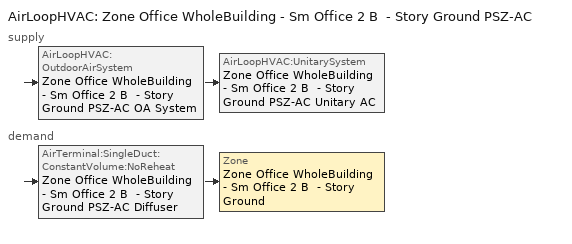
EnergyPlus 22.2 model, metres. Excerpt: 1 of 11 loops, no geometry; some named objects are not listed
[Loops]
AirLoopHVAC 'Zone Office WholeBuilding - Sm Office 2 B  - Story Ground PSZ-AC'
 supply: AirLoopHVAC:OutdoorAirSystem 'Zone Office WholeBuilding - Sm Office 2 B  - Story Ground PSZ-AC OA System' > AirLoopHVAC:UnitarySystem 'Zone Office WholeBuilding - Sm Office 2 B  - Story Ground PSZ-AC Unitary AC'
 demand: AirTerminal:SingleDuct:ConstantVolume:NoReheat 'Zone Office WholeBuilding - Sm Office 2 B  - Story Ground PSZ-AC Diffuser' > Zone 'Zone Office WholeBuilding - Sm Office 2 B  - Story Ground'
[ZoneControl:Thermostat]
Zone Office WholeBuilding - Sm Office 2 B  - Story Ground Thermostat: Zone or ZoneList=Zone Office WholeBuilding - Sm Office 2 B  - Story Ground; Control Type Schedule=Zone Office WholeBuilding - Sm Office 2 B  - Story Ground Thermostat Schedule; Control 1=Office WholeBuilding - Sm Office 2 - 90.1-2010 Thermostat 3; Temperature Difference Between Cutout And Setpoint {deltaC}=0
[ThermostatSetpoint:DualSetpoint]
Office WholeBuilding - Sm Office 2 - 90.1-2010 Thermostat 3: Heating Setpoint Temperature Schedule=OfficeSmall HTGSETP_SCH_NO_OPTIMUM; Cooling Setpoint Temperature Schedule=OfficeSmall CLGSETP_SCH_NO_OPTIMUM
[AirTerminal:SingleDuct:ConstantVolume:NoReheat]
Zone Office WholeBuilding - Sm Office 2 B  - Story Ground PSZ-AC Diffuser: Availability Schedule=Always On Discrete; Maximum Air Flow Rate {m3/s}=AutoSize
[Zone equipment]
Zone Office WholeBuilding - Sm Office 2 B  - Story Ground: Zone Office WholeBuilding - Sm Office 2 B  - Story Ground PSZ-AC Diffuser
[Sizing:Zone]
Zone Office WholeBuilding - Sm Office 2 B  - Story Ground: Zone Cooling Design Supply Air Temperature Input Method=SupplyAirTemperature; Zone Cooling Design Supply Air Temperature {C}=12.7778; Zone Cooling Design Supply Air Temperature Difference {deltaC}=11.11; Zone Heating Design Supply Air Temperature Input Method=SupplyAirTemperature; Zone Heating Design Supply Air Temperature {C}=50; Zone Heating Design Supply Air Temperature Difference {deltaC}=11.11; Zone Cooling Design Supply Air Humidity Ratio {kgWater/kgDryAir}=0.0085; Zone Heating Design Supply Air Humidity Ratio {kgWater/kgDryAir}=0.008; Design Specification Outdoor Air Object=Zone Office WholeBuilding - Sm Office 2 B  - Story Ground DSOA Space List; Cooling Design Air Flow Method=DesignDay; Cooling Design Air Flow Rate {m3/s}=0; Cooling Minimum Air Flow per Zone Floor Area {m3/s-m2}=0.000762; Cooling Minimum Air Flow {m3/s}=0; Cooling Minimum Air Flow Fraction=0; Heating Design Air Flow Method=DesignDay; Heating Design Air Flow Rate {m3/s}=0; Heating Maximum Air Flow per Zone Floor Area {m3/s-m2}=0.002032; Heating Maximum Air Flow {m3/s}=0.141576; Heating Maximum Air Flow Fraction=0.3; Account for Dedicated Outdoor Air System=No; Zone Load Sizing Method=Sensible Load Only No Latent Load; Zone Latent Cooling Design Supply Air Humidity Ratio Input Method=HumidityRatioDifference; Zone Cooling Design Supply Air Humidity Ratio Difference {kgWater/kgDryAir}=0.005; Zone Latent Heating Design Supply Air Humidity Ratio Input Method=HumidityRatioDifference; Zone Humidification Design Supply Air Humidity Ratio Difference {kgWater/kgDryAir}=0.005
[Controller:MechanicalVentilation]
Controller Mechanical Ventilation 4: Availability Schedule=Zone Office WholeBuilding - Sm Office 2 B  - Story Ground PSZ-AC Occ Sch; Demand Controlled Ventilation=No; System Outdoor Air Method=ZoneSum; Zone or ZoneList Name 1=Zone Office WholeBuilding - Sm Office 2 B  - Story Ground; Design Specification Outdoor Air Object Name 1=Office WholeBuilding - Sm Office 2 Ventilation
[DesignSpecification:OutdoorAir]
Office WholeBuilding - Sm Office 2 Ventilation: Outdoor Air Method=Sum; Outdoor Air Flow per Person {m3/s-person}=0; Outdoor Air Flow per Zone Floor Area {m3/s-m2}=0.0004318; Outdoor Air Flow per Zone {m3/s}=0; Outdoor Air Flow Air Changes per Hour {1/hr}=0
[DesignSpecification:OutdoorAir:SpaceList]
Zone Office WholeBuilding - Sm Office 2 B  - Story Ground DSOA Space List: Space Name 1=Office WholeBuilding - Sm Office 2 B  - Story Ground; Space Design Specification Outdoor Air Object Name 1=Office WholeBuilding - Sm Office 2 Ventilation
[AirLoopHVAC]
Zone Office WholeBuilding - Sm Office 2 B  - Story Ground PSZ-AC: Design Supply Air Flow Rate {m3/s}=AutoSize; Design Return Air Flow Fraction of Supply Air Flow=1
[Sizing:System]
Zone Office WholeBuilding - Sm Office 2 B  - Story Ground PSZ-AC: Type of Load to Size On=Sensible; Design Outdoor Air Flow Rate {m3/s}=Autosize; Central Heating Maximum System Air Flow Ratio=1; Preheat Design Temperature {C}=7.22222; Preheat Design Humidity Ratio {kgWater/kgDryAir}=0.008; Precool Design Temperature {C}=12.7778; Precool Design Humidity Ratio {kgWater/kgDryAir}=0.008; Central Cooling Design Supply Air Temperature {C}=12.7778; Central Heating Design Supply Air Temperature {C}=50; Type of Zone Sum to Use=Coincident; 100% Outdoor Air in Cooling=No; 100% Outdoor Air in Heating=No; Central Cooling Design Supply Air Humidity Ratio {kgWater/kgDryAir}=0.0085; Central Heating Design Supply Air Humidity Ratio {kgWater/kgDryAir}=0.008; Cooling Supply Air Flow Rate Method=DesignDay; Cooling Supply Air Flow Rate {m3/s}=0; Cooling Supply Air Flow Rate Per Floor Area {m3/s-m2}=0.00996765; Cooling Fraction of Autosized Cooling Supply Air Flow Rate=1; Cooling Supply Air Flow Rate Per Unit Cooling Capacity {m3/s-W}=3.94755e-05; Heating Supply Air Flow Rate Method=DesignDay; Heating Supply Air Flow Rate {m3/s}=0; Heating Supply Air Flow Rate Per Floor Area {m3/s-m2}=0.00996765; Heating Fraction of Autosized Heating Supply Air Flow Rate=1; Heating Fraction of Autosized Cooling Supply Air Flow Rate=1; Heating Supply Air Flow Rate Per Unit Heating Capacity {m3/s-W}=3.15882e-05; System Outdoor Air Method=ZoneSum; Zone Maximum Outdoor Air Fraction=1; Cooling Design Capacity Method=CoolingDesignCapacity; Cooling Design Capacity {W}=Autosize; Cooling Design Capacity Per Floor Area {W/m2}=234.7; Fraction of Autosized Cooling Design Capacity=1; Heating Design Capacity Method=HeatingDesignCapacity; Heating Design Capacity {W}=Autosize; Heating Design Capacity Per Floor Area {W/m2}=157; Fraction of Autosized Heating Design Capacity=1; Central Cooling Capacity Control Method=OnOff; Occupant Diversity=Autosize
[Controller:OutdoorAir]
Zone Office WholeBuilding - Sm Office 2 B  - Story Ground PSZ-AC OA System Controller: Minimum Outdoor Air Flow Rate {m3/s}=Autosize; Maximum Outdoor Air Flow Rate {m3/s}=Autosize; Economizer Control Type=NoEconomizer; Economizer Control Action Type=ModulateFlow; Economizer Maximum Limit Dry-Bulb Temperature {C}=28; Economizer Maximum Limit Enthalpy {J/kg}=64000; Lockout Type=LockoutWithHeating; Minimum Limit Type=FixedMinimum; Minimum Outdoor Air Schedule=Zone Office WholeBuilding - Sm Office 2 B  - Story Ground PSZ-AC Occ Sch; Maximum Fraction of Outdoor Air Schedule=ZoneOfficeWholeBuildingSmOffice2BStoryGroundPSZACmaxOASch; Mechanical Ventilation Controller=Controller Mechanical Ventilation 4; High Humidity Control=No; Control High Indoor Humidity Based on Outdoor Humidity Ratio=Yes; Heat Recovery Bypass Control Type=BypassWhenWithinEconomizerLimits
[SetpointManager:MixedAir]
Zone Office WholeBuilding - Sm Office 2 B  - Story Ground PSZ-AC Mixed Air Node OS Default SPM: Control Variable=Temperature; Setpoint Node or NodeList=Zone Office WholeBuilding - Sm Office 2 B  - Story Ground PSZ-AC Mixed Air Node
[AirLoopHVAC:UnitarySystem]
Zone Office WholeBuilding - Sm Office 2 B  - Story Ground PSZ-AC Unitary AC: Control Type=Load; Controlling Zone or Thermostat Location=Zone Office WholeBuilding - Sm Office 2 B  - Story Ground; Dehumidification Control Type=None; Availability Schedule=Outage Availability Schedule; Supply Fan=Zone Office WholeBuilding - Sm Office 2 B  - Story Ground PSZ-AC Fan; Fan Placement=DrawThrough; Supply Air Fan Operating Mode Schedule=Zone Office WholeBuilding - Sm Office 2 B  - Story Ground PSZ-AC Occ Sch; Heating Coil=Zone Office WholeBuilding - Sm Office 2 B  - Story Ground PSZ-AC Gas Htg Coil 137kBtu/hr 0.8 Thermal Eff; DX Heating Coil Sizing Ratio=1; Cooling Coil=Zone Office WholeBuilding - Sm Office 2 B  - Story Ground PSZ-AC 1spd DX AC Clg Coil 52kBtu/hr 13.0SEER; Use DOAS DX Cooling Coil=No; Minimum Supply Air Temperature {C}=2; Latent Load Control=SensibleOnlyLoadControl; Supplemental Heating Coil=Zone Office WholeBuilding - Sm Office 2 B  - Story Ground PSZ-AC No Heat; Cooling Supply Air Flow Rate {m3/s}=Autosize; Heating Supply Air Flow Rate {m3/s}=Autosize; No Load Supply Air Flow Rate {m3/s}=Autosize; Maximum Supply Air Temperature {C}=80; Maximum Outdoor Dry-Bulb Temperature for Supplemental Heater Operation {C}=21; Maximum Cycling Rate {cycles/hr}=2.5; Heat Pump Time Constant {s}=60; Fraction of On-Cycle Power Use=0.01; Heat Pump Fan Delay Time {s}=60; Ancillary On-Cycle Electric Power {W}=0; Ancillary Off-Cycle Electric Power {W}=0
[Fan:OnOff]
Zone Office WholeBuilding - Sm Office 2 B  - Story Ground PSZ-AC Fan: Availability Schedule=Always On Discrete; Fan Total Efficiency=0.56225; Pressure Rise {Pa}=622.722; Maximum Flow Rate {m3/s}=Autosize; Motor Efficiency=0.865; Motor In Airstream Fraction=1; Fan Power Ratio Function of Speed Ratio Curve=Fan On Off Power Curve 3; Fan Efficiency Ratio Function of Speed Ratio Curve=Fan On Off Efficiency Curve 3
[Coil:Heating:Fuel]
Zone Office WholeBuilding - Sm Office 2 B  - Story Ground PSZ-AC Gas Htg Coil 137kBtu/hr 0.8 Thermal Eff: Availability Schedule=Always On Discrete; Fuel Type=NaturalGas; Burner Efficiency=0.8; Nominal Capacity {W}=AutoSize; Parasitic Electric Load {W}=0; Parasitic Fuel Load {W}=0
[Coil:Cooling:DX:SingleSpeed]
Zone Office WholeBuilding - Sm Office 2 B  - Story Ground PSZ-AC 1spd DX AC Clg Coil 52kBtu/hr 13.0SEER: Availability Schedule=Always On Discrete; Gross Rated Total Cooling Capacity {W}=Autosize; Gross Rated Sensible Heat Ratio=Autosize; Gross Rated Cooling COP {W/W}=3.91157; Rated Air Flow Rate {m3/s}=Autosize; Rated Evaporator Fan Power Per Volume Flow Rate 2017 {W/(m3/s)}=773.3; Rated Evaporator Fan Power Per Volume Flow Rate 2023 {W/(m3/s)}=934.4; Total Cooling Capacity Function of Temperature Curve=PSZ-Fine Storage DX Coil Cap-FT; Total Cooling Capacity Function of Flow Fraction Curve=DX Coil Cap-FF; Energy Input Ratio Function of Temperature Curve=PSZ-AC DX Coil EIR-FT; Energy Input Ratio Function of Flow Fraction Curve=Split DX Coil EIR-FF; Part Load Fraction Correlation Curve=HPACCOOLPLFFPLR; Minimum Outdoor Dry-Bulb Temperature for Compressor Operation {C}=-25; Nominal Time for Condensate Removal to Begin {s}=0; Ratio of Initial Moisture Evaporation Rate and Steady State Latent Capacity=0; Maximum Cycling Rate {cycles/hr}=0; Latent Capacity Time Constant {s}=0; Condenser Type=AirCooled; Evaporative Condenser Effectiveness=0.9; Evaporative Condenser Air Flow Rate {m3/s}=Autosize; Evaporative Condenser Pump Rated Power Consumption {W}=Autosize; Crankcase Heater Capacity {W}=0; Maximum Outdoor Dry-Bulb Temperature for Crankcase Heater Operation {C}=10; Basin Heater Capacity {W/K}=0; Basin Heater Setpoint Temperature {C}=2
[Coil:Heating:Electric]
Zone Office WholeBuilding - Sm Office 2 B  - Story Ground PSZ-AC No Heat: Availability Schedule=Always Off Discrete; Efficiency=1; Nominal Capacity {W}=0
[SetpointManager:SingleZone:Reheat]
Zone Office WholeBuilding - Sm Office 2 B  - Story Ground Setpoint Manager SZ Reheat: Control Variable=Temperature; Minimum Supply Air Temperature {C}=12.7778; Maximum Supply Air Temperature {C}=50; Control Zone=Zone Office WholeBuilding - Sm Office 2 B  - Story Ground; Setpoint Node or NodeList=Zone Office WholeBuilding - Sm Office 2 B  - Story Ground PSZ-AC Supply Outlet Node
[Schedule:Day:Interval]
OfficeSmall HTGSETP_SCH_NO_OPTIMUM Default; autogen OfficeSmall HTGSETP_SCH_NO_OPTIMUM 0_day_sch: Average, 06:00, 18.3368, 19:00, 18.3368, 24:00, 18.3368
Schedule Day 241: No, 01:00, 3.0562, 02:00, 6.11233, 03:00, 9.16845, 04:00, 12.2246, 05:00, 15.2807, 06:00, 18.3368, 07:00, 18.3368, 08:00, 18.3368, 09:00, 18.3368, 10:00, 18.3368, 11:00, 18.3368, 12:00, 18.3368, 13:00, 18.3368, 14:00, 18.3368, 15:00, 18.3368, 16:00, 18.3368, 17:00, 0, 18:00, 0, 19:00, 0, 20:00, 0, 21:00, 0, 22:00, 0, 23:00, 0, 24:00, 0
Schedule Day 242; Schedule Day 243; Schedule Day 244; Schedule Day 245; Schedule Day 246; Schedule Day 247; Schedule Day 210; Schedule Day 211; Schedule Day 212; Schedule Day 213; Schedule Day 214; Schedule Day 215; Schedule Day 42; Schedule Day 43; Schedule Day 44; Schedule Day 45; Schedule Day 46; Schedule Day 47; Schedule Day 26; Schedule Day 27; Schedule Day 28; Schedule Day 29; Schedule Day 30; Schedule Day 31: No, 01:00, 0, 02:00, 0, 03:00, 0, 04:00, 0, 05:00, 0, 06:00, 0, 07:00, 0, 08:00, 0, 09:00, 0, 10:00, 0, 11:00, 0, 12:00, 0, 13:00, 0, 14:00, 0, 15:00, 0, 16:00, 0, 17:00, 0, 18:00, 0, 19:00, 0, 20:00, 0, 21:00, 0, 22:00, 0, 23:00, 0, 24:00, 0
Schedule Day 248: No, 01:00, 0, 02:00, 0, 03:00, 0, 04:00, 0, 05:00, 0, 06:00, 0, 07:00, 0, 08:00, 0, 09:00, 0, 10:00, 0, 11:00, 0, 12:00, 0, 13:00, 0, 14:00, 0, 15:00, 0, 16:00, 0, 17:00, 18.3368, 18:00, 18.3368, 19:00, 18.3368, 20:00, 18.3368, 21:00, 18.3368, 22:00, 18.3368, 23:00, 18.3368, 24:00, 18.3368
OfficeSmall HTGSETP_SCH_NO_OPTIMUM Summer Design Day: No, 24:00, 15.56
OfficeSmall HTGSETP_SCH_NO_OPTIMUM Winter Design Day: No, 24:00, 21.11
OfficeSmall CLGSETP_SCH_NO_OPTIMUM Default: Average, 04:30, 69.3215, 24:00, 70.498
Schedule Day 209: No, 01:00, 15.4051, 02:00, 30.8098, 03:00, 46.2145, 04:00, 61.6192, 05:00, 69.3517, 06:00, 69.412, 07:00, 69.4723, 08:00, 69.5327, 09:00, 69.593, 10:00, 69.6533, 11:00, 69.7137, 12:00, 69.774, 13:00, 69.8343, 14:00, 69.8947, 15:00, 69.955, 16:00, 70.0153, 17:00, 0, 18:00, 0, 19:00, 0, 20:00, 0, 21:00, 0, 22:00, 0, 23:00, 0, 24:00, 0
Schedule Day 216: No, 01:00, 0, 02:00, 0, 03:00, 0, 04:00, 0, 05:00, 0, 06:00, 0, 07:00, 0, 08:00, 0, 09:00, 0, 10:00, 0, 11:00, 0, 12:00, 0, 13:00, 0, 14:00, 0, 15:00, 0, 16:00, 0, 17:00, 70.0756, 18:00, 70.136, 19:00, 70.1963, 20:00, 70.2566, 21:00, 70.317, 22:00, 70.3773, 23:00, 70.4376, 24:00, 70.498
OfficeSmall CLGSETP_SCH_NO_OPTIMUM Summer Design Day: No, 24:00, 23.89
OfficeSmall CLGSETP_SCH_NO_OPTIMUM Winter Design Day: No, 24:00, 29.44
Zone Office WholeBuilding - Sm Office 2 B  - Story Ground PSZ-AC Occ Sch Sunday; Zone Office WholeBuilding - Sm Office 2 B  - Story Ground PSZ-AC Occ Sch Default; Zone Office WholeBuilding - Sm Office 2 B  - Story Ground PSZ-AC Occ Sch Summer Design Day; Zone Office WholeBuilding - Sm Office 2 B  - Story Ground PSZ-AC Occ Sch Winter Design Day: No, 24:00, 1
Schedule Day 41: No, 01:00, 1, 02:00, 1, 03:00, 1, 04:00, 1, 05:00, 1, 06:00, 1, 07:00, 1, 08:00, 1, 09:00, 1, 10:00, 1, 11:00, 1, 12:00, 1, 13:00, 1, 14:00, 1, 15:00, 1, 16:00, 1, 17:00, 0, 18:00, 0, 19:00, 0, 20:00, 0, 21:00, 0, 22:00, 0, 23:00, 0, 24:00, 0
Schedule Day 48: No, 01:00, 0, 02:00, 0, 03:00, 0, 04:00, 0, 05:00, 0, 06:00, 0, 07:00, 0, 08:00, 0, 09:00, 0, 10:00, 0, 11:00, 0, 12:00, 0, 13:00, 0, 14:00, 0, 15:00, 0, 16:00, 0, 17:00, 1, 18:00, 1, 19:00, 1, 20:00, 1, 21:00, 1, 22:00, 1, 23:00, 1, 24:00, 1
Schedule Day 25: No, 01:00, 0.7, 02:00, 0.7, 03:00, 0.7, 04:00, 0.7, 05:00, 0.7, 06:00, 0.7, 07:00, 0.7, 08:00, 0.7, 09:00, 0.7, 10:00, 0.7, 11:00, 0.7, 12:00, 0.7, 13:00, 0.7, 14:00, 0.7, 15:00, 0.7, 16:00, 0.7, 17:00, 0, 18:00, 0, 19:00, 0, 20:00, 0, 21:00, 0, 22:00, 0, 23:00, 0, 24:00, 0
Schedule Day 32: No, 01:00, 0, 02:00, 0, 03:00, 0, 04:00, 0, 05:00, 0, 06:00, 0, 07:00, 0, 08:00, 0, 09:00, 0, 10:00, 0, 11:00, 0, 12:00, 0, 13:00, 0, 14:00, 0, 15:00, 0, 16:00, 0, 17:00, 0.7, 18:00, 0.7, 19:00, 0.7, 20:00, 0.7, 21:00, 0.7, 22:00, 0.7, 23:00, 0.7, 24:00, 0.7
ZoneOfficeWholeBuildingSmOffice2BStoryGroundPSZACmaxOASchDefault: No, 24:00, 0.7
[Schedule:Week:Daily]
OfficeSmall HTGSETP_SCH_NO_OPTIMUM Week Rule - Jan1-Mar4: OfficeSmall HTGSETP_SCH_NO_OPTIMUM Default, autogen OfficeSmall HTGSETP_SCH_NO_OPTIMUM 0_day_sch, OfficeSmall HTGSETP_SCH_NO_OPTIMUM Default, OfficeSmall HTGSETP_SCH_NO_OPTIMUM Default, OfficeSmall HTGSETP_SCH_NO_OPTIMUM Default, OfficeSmall HTGSETP_SCH_NO_OPTIMUM Default, OfficeSmall HTGSETP_SCH_NO_OPTIMUM Default, OfficeSmall HTGSETP_SCH_NO_OPTIMUM Default, OfficeSmall HTGSETP_SCH_NO_OPTIMUM Summer Design Day, OfficeSmall HTGSETP_SCH_NO_OPTIMUM Winter Design Day, OfficeSmall HTGSETP_SCH_NO_OPTIMUM Default, OfficeSmall HTGSETP_SCH_NO_OPTIMUM Default
OfficeSmall HTGSETP_SCH_NO_OPTIMUM Week Rule - Mar5-Oct28; OfficeSmall HTGSETP_SCH_NO_OPTIMUM Week Rule - Nov12-Dec31: autogen OfficeSmall HTGSETP_SCH_NO_OPTIMUM 0_day_sch, OfficeSmall HTGSETP_SCH_NO_OPTIMUM Default, OfficeSmall HTGSETP_SCH_NO_OPTIMUM Default, OfficeSmall HTGSETP_SCH_NO_OPTIMUM Default, OfficeSmall HTGSETP_SCH_NO_OPTIMUM Default, OfficeSmall HTGSETP_SCH_NO_OPTIMUM Default, OfficeSmall HTGSETP_SCH_NO_OPTIMUM Default, OfficeSmall HTGSETP_SCH_NO_OPTIMUM Default, OfficeSmall HTGSETP_SCH_NO_OPTIMUM Summer Design Day, OfficeSmall HTGSETP_SCH_NO_OPTIMUM Winter Design Day, OfficeSmall HTGSETP_SCH_NO_OPTIMUM Default, OfficeSmall HTGSETP_SCH_NO_OPTIMUM Default
OfficeSmall HTGSETP_SCH_NO_OPTIMUM Week Rule - Oct29-Nov4: autogen OfficeSmall HTGSETP_SCH_NO_OPTIMUM 0_day_sch, OfficeSmall HTGSETP_SCH_NO_OPTIMUM Default, Schedule Day 241, Schedule Day 242, Schedule Day 243, Schedule Day 244, Schedule Day 245, OfficeSmall HTGSETP_SCH_NO_OPTIMUM Default, OfficeSmall HTGSETP_SCH_NO_OPTIMUM Summer Design Day, OfficeSmall HTGSETP_SCH_NO_OPTIMUM Winter Design Day, OfficeSmall HTGSETP_SCH_NO_OPTIMUM Default, OfficeSmall HTGSETP_SCH_NO_OPTIMUM Default
OfficeSmall HTGSETP_SCH_NO_OPTIMUM Week Rule - Nov5-Nov11: Schedule Day 246, Schedule Day 247, Schedule Day 248, OfficeSmall HTGSETP_SCH_NO_OPTIMUM Default, OfficeSmall HTGSETP_SCH_NO_OPTIMUM Default, OfficeSmall HTGSETP_SCH_NO_OPTIMUM Default, OfficeSmall HTGSETP_SCH_NO_OPTIMUM Default, OfficeSmall HTGSETP_SCH_NO_OPTIMUM Default, OfficeSmall HTGSETP_SCH_NO_OPTIMUM Summer Design Day, OfficeSmall HTGSETP_SCH_NO_OPTIMUM Winter Design Day, OfficeSmall HTGSETP_SCH_NO_OPTIMUM Default, OfficeSmall HTGSETP_SCH_NO_OPTIMUM Default
OfficeSmall CLGSETP_SCH_NO_OPTIMUM Week Rule - Jan1-Oct28; OfficeSmall CLGSETP_SCH_NO_OPTIMUM Week Rule - Nov12-Dec31: OfficeSmall CLGSETP_SCH_NO_OPTIMUM Default, OfficeSmall CLGSETP_SCH_NO_OPTIMUM Default, OfficeSmall CLGSETP_SCH_NO_OPTIMUM Default, OfficeSmall CLGSETP_SCH_NO_OPTIMUM Default, OfficeSmall CLGSETP_SCH_NO_OPTIMUM Default, OfficeSmall CLGSETP_SCH_NO_OPTIMUM Default, OfficeSmall CLGSETP_SCH_NO_OPTIMUM Default, OfficeSmall CLGSETP_SCH_NO_OPTIMUM Default, OfficeSmall CLGSETP_SCH_NO_OPTIMUM Summer Design Day, OfficeSmall CLGSETP_SCH_NO_OPTIMUM Winter Design Day, OfficeSmall CLGSETP_SCH_NO_OPTIMUM Default, OfficeSmall CLGSETP_SCH_NO_OPTIMUM Default
OfficeSmall CLGSETP_SCH_NO_OPTIMUM Week Rule - Oct29-Nov4: OfficeSmall CLGSETP_SCH_NO_OPTIMUM Default, OfficeSmall CLGSETP_SCH_NO_OPTIMUM Default, Schedule Day 209, Schedule Day 210, Schedule Day 211, Schedule Day 212, Schedule Day 213, OfficeSmall CLGSETP_SCH_NO_OPTIMUM Default, OfficeSmall CLGSETP_SCH_NO_OPTIMUM Summer Design Day, OfficeSmall CLGSETP_SCH_NO_OPTIMUM Winter Design Day, OfficeSmall CLGSETP_SCH_NO_OPTIMUM Default, OfficeSmall CLGSETP_SCH_NO_OPTIMUM Default
OfficeSmall CLGSETP_SCH_NO_OPTIMUM Week Rule - Nov5-Nov11: Schedule Day 214, Schedule Day 215, Schedule Day 216, OfficeSmall CLGSETP_SCH_NO_OPTIMUM Default, OfficeSmall CLGSETP_SCH_NO_OPTIMUM Default, OfficeSmall CLGSETP_SCH_NO_OPTIMUM Default, OfficeSmall CLGSETP_SCH_NO_OPTIMUM Default, OfficeSmall CLGSETP_SCH_NO_OPTIMUM Default, OfficeSmall CLGSETP_SCH_NO_OPTIMUM Summer Design Day, OfficeSmall CLGSETP_SCH_NO_OPTIMUM Winter Design Day, OfficeSmall CLGSETP_SCH_NO_OPTIMUM Default, OfficeSmall CLGSETP_SCH_NO_OPTIMUM Default
Zone Office WholeBuilding - Sm Office 2 B  - Story Ground PSZ-AC Occ Sch Week Rule - Jan1-Oct28; Zone Office WholeBuilding - Sm Office 2 B  - Story Ground PSZ-AC Occ Sch Week Rule - Nov12-Dec31: Zone Office WholeBuilding - Sm Office 2 B  - Story Ground PSZ-AC Occ Sch Sunday, Zone Office WholeBuilding - Sm Office 2 B  - Story Ground PSZ-AC Occ Sch Sunday, Zone Office WholeBuilding - Sm Office 2 B  - Story Ground PSZ-AC Occ Sch Sunday, Zone Office WholeBuilding - Sm Office 2 B  - Story Ground PSZ-AC Occ Sch Sunday, Zone Office WholeBuilding - Sm Office 2 B  - Story Ground PSZ-AC Occ Sch Default, Zone Office WholeBuilding - Sm Office 2 B  - Story Ground PSZ-AC Occ Sch Sunday, Zone Office WholeBuilding - Sm Office 2 B  - Story Ground PSZ-AC Occ Sch Sunday, Zone Office WholeBuilding - Sm Office 2 B  - Story Ground PSZ-AC Occ Sch Default, Zone Office WholeBuilding - Sm Office 2 B  - Story Ground PSZ-AC Occ Sch Summer Design Day, Zone Office WholeBuilding - Sm Office 2 B  - Story Ground PSZ-AC Occ Sch Winter Design Day, Zone Office WholeBuilding - Sm Office 2 B  - Story Ground PSZ-AC Occ Sch Default, Zone Office WholeBuilding - Sm Office 2 B  - Story Ground PSZ-AC Occ Sch Default
Zone Office WholeBuilding - Sm Office 2 B  - Story Ground PSZ-AC Occ Sch Week Rule - Oct29-Nov4: Zone Office WholeBuilding - Sm Office 2 B  - Story Ground PSZ-AC Occ Sch Sunday, Zone Office WholeBuilding - Sm Office 2 B  - Story Ground PSZ-AC Occ Sch Sunday, Schedule Day 41, Schedule Day 42, Schedule Day 43, Schedule Day 44, Schedule Day 45, Zone Office WholeBuilding - Sm Office 2 B  - Story Ground PSZ-AC Occ Sch Default, Zone Office WholeBuilding - Sm Office 2 B  - Story Ground PSZ-AC Occ Sch Summer Design Day, Zone Office WholeBuilding - Sm Office 2 B  - Story Ground PSZ-AC Occ Sch Winter Design Day, Zone Office WholeBuilding - Sm Office 2 B  - Story Ground PSZ-AC Occ Sch Default, Zone Office WholeBuilding - Sm Office 2 B  - Story Ground PSZ-AC Occ Sch Default
Zone Office WholeBuilding - Sm Office 2 B  - Story Ground PSZ-AC Occ Sch Week Rule - Nov5-Nov11: Schedule Day 46, Schedule Day 47, Schedule Day 48, Zone Office WholeBuilding - Sm Office 2 B  - Story Ground PSZ-AC Occ Sch Sunday, Zone Office WholeBuilding - Sm Office 2 B  - Story Ground PSZ-AC Occ Sch Default, Zone Office WholeBuilding - Sm Office 2 B  - Story Ground PSZ-AC Occ Sch Sunday, Zone Office WholeBuilding - Sm Office 2 B  - Story Ground PSZ-AC Occ Sch Sunday, Zone Office WholeBuilding - Sm Office 2 B  - Story Ground PSZ-AC Occ Sch Default, Zone Office WholeBuilding - Sm Office 2 B  - Story Ground PSZ-AC Occ Sch Summer Design Day, Zone Office WholeBuilding - Sm Office 2 B  - Story Ground PSZ-AC Occ Sch Winter Design Day, Zone Office WholeBuilding - Sm Office 2 B  - Story Ground PSZ-AC Occ Sch Default, Zone Office WholeBuilding - Sm Office 2 B  - Story Ground PSZ-AC Occ Sch Default
ZoneOfficeWholeBuildingSmOffice2BStoryGroundPSZACmaxOASch Week Rule - Jan1-Oct28; ZoneOfficeWholeBuildingSmOffice2BStoryGroundPSZACmaxOASch Week Rule - Nov12-Dec31: ZoneOfficeWholeBuildingSmOffice2BStoryGroundPSZACmaxOASchDefault, ZoneOfficeWholeBuildingSmOffice2BStoryGroundPSZACmaxOASchDefault, ZoneOfficeWholeBuildingSmOffice2BStoryGroundPSZACmaxOASchDefault, ZoneOfficeWholeBuildingSmOffice2BStoryGroundPSZACmaxOASchDefault, ZoneOfficeWholeBuildingSmOffice2BStoryGroundPSZACmaxOASchDefault, ZoneOfficeWholeBuildingSmOffice2BStoryGroundPSZACmaxOASchDefault, ZoneOfficeWholeBuildingSmOffice2BStoryGroundPSZACmaxOASchDefault, ZoneOfficeWholeBuildingSmOffice2BStoryGroundPSZACmaxOASchDefault, ZoneOfficeWholeBuildingSmOffice2BStoryGroundPSZACmaxOASchDefault, ZoneOfficeWholeBuildingSmOffice2BStoryGroundPSZACmaxOASchDefault, ZoneOfficeWholeBuildingSmOffice2BStoryGroundPSZACmaxOASchDefault, ZoneOfficeWholeBuildingSmOffice2BStoryGroundPSZACmaxOASchDefault
ZoneOfficeWholeBuildingSmOffice2BStoryGroundPSZACmaxOASch Week Rule - Oct29-Nov4: ZoneOfficeWholeBuildingSmOffice2BStoryGroundPSZACmaxOASchDefault, ZoneOfficeWholeBuildingSmOffice2BStoryGroundPSZACmaxOASchDefault, Schedule Day 25, Schedule Day 26, Schedule Day 27, Schedule Day 28, Schedule Day 29, ZoneOfficeWholeBuildingSmOffice2BStoryGroundPSZACmaxOASchDefault, ZoneOfficeWholeBuildingSmOffice2BStoryGroundPSZACmaxOASchDefault, ZoneOfficeWholeBuildingSmOffice2BStoryGroundPSZACmaxOASchDefault, ZoneOfficeWholeBuildingSmOffice2BStoryGroundPSZACmaxOASchDefault, ZoneOfficeWholeBuildingSmOffice2BStoryGroundPSZACmaxOASchDefault
ZoneOfficeWholeBuildingSmOffice2BStoryGroundPSZACmaxOASch Week Rule - Nov5-Nov11: Schedule Day 30, Schedule Day 31, Schedule Day 32, ZoneOfficeWholeBuildingSmOffice2BStoryGroundPSZACmaxOASchDefault, ZoneOfficeWholeBuildingSmOffice2BStoryGroundPSZACmaxOASchDefault, ZoneOfficeWholeBuildingSmOffice2BStoryGroundPSZACmaxOASchDefault, ZoneOfficeWholeBuildingSmOffice2BStoryGroundPSZACmaxOASchDefault, ZoneOfficeWholeBuildingSmOffice2BStoryGroundPSZACmaxOASchDefault, ZoneOfficeWholeBuildingSmOffice2BStoryGroundPSZACmaxOASchDefault, ZoneOfficeWholeBuildingSmOffice2BStoryGroundPSZACmaxOASchDefault, ZoneOfficeWholeBuildingSmOffice2BStoryGroundPSZACmaxOASchDefault, ZoneOfficeWholeBuildingSmOffice2BStoryGroundPSZACmaxOASchDefault
[Schedule:Year]
OfficeSmall HTGSETP_SCH_NO_OPTIMUM: OfficeSmall HTGSETP_SCH_NO_OPTIMUM Week Rule - Jan1-Mar4, 1, 1, 3, 4, OfficeSmall HTGSETP_SCH_NO_OPTIMUM Week Rule - Mar5-Oct28, 3, 5, 10, 28, OfficeSmall HTGSETP_SCH_NO_OPTIMUM Week Rule - Oct29-Nov4, 10, 29, 11, 4, OfficeSmall HTGSETP_SCH_NO_OPTIMUM Week Rule - Nov5-Nov11, 11, 5, 11, 11, OfficeSmall HTGSETP_SCH_NO_OPTIMUM Week Rule - Nov12-Dec31, 11, 12, 12, 31
OfficeSmall CLGSETP_SCH_NO_OPTIMUM: OfficeSmall CLGSETP_SCH_NO_OPTIMUM Week Rule - Jan1-Oct28, 1, 1, 10, 28, OfficeSmall CLGSETP_SCH_NO_OPTIMUM Week Rule - Oct29-Nov4, 10, 29, 11, 4, OfficeSmall CLGSETP_SCH_NO_OPTIMUM Week Rule - Nov5-Nov11, 11, 5, 11, 11, OfficeSmall CLGSETP_SCH_NO_OPTIMUM Week Rule - Nov12-Dec31, 11, 12, 12, 31
Zone Office WholeBuilding - Sm Office 2 B  - Story Ground PSZ-AC Occ Sch: Zone Office WholeBuilding - Sm Office 2 B  - Story Ground PSZ-AC Occ Sch Week Rule - Jan1-Oct28, 1, 1, 10, 28, Zone Office WholeBuilding - Sm Office 2 B  - Story Ground PSZ-AC Occ Sch Week Rule - Oct29-Nov4, 10, 29, 11, 4, Zone Office WholeBuilding - Sm Office 2 B  - Story Ground PSZ-AC Occ Sch Week Rule - Nov5-Nov11, 11, 5, 11, 11, Zone Office WholeBuilding - Sm Office 2 B  - Story Ground PSZ-AC Occ Sch Week Rule - Nov12-Dec31, 11, 12, 12, 31
ZoneOfficeWholeBuildingSmOffice2BStoryGroundPSZACmaxOASch: ZoneOfficeWholeBuildingSmOffice2BStoryGroundPSZACmaxOASch Week Rule - Jan1-Oct28, 1, 1, 10, 28, ZoneOfficeWholeBuildingSmOffice2BStoryGroundPSZACmaxOASch Week Rule - Oct29-Nov4, 10, 29, 11, 4, ZoneOfficeWholeBuildingSmOffice2BStoryGroundPSZACmaxOASch Week Rule - Nov5-Nov11, 11, 5, 11, 11, ZoneOfficeWholeBuildingSmOffice2BStoryGroundPSZACmaxOASch Week Rule - Nov12-Dec31, 11, 12, 12, 31
[Schedule:Compact]
Zone Office WholeBuilding - Sm Office 2 B  - Story Ground Thermostat Schedule: Through: 12/31, For: AllDays, Until: 24:00, 4
Outage Availability Schedule: Through: 01/01, For: AllDays, Until: 24:00, 1, Through: 01/02, For: AllDays, Until: 24:00, 1, Through: 01/03, For: AllDays, Until: 24:00, 1, Through: 01/04, For: AllDays, Until: 24:00, 1, Through: 01/05, For: AllDays, Until: 24:00, 1, Through: 01/06, For: AllDays, Until: 24:00, 1, Through: 01/07, For: AllDays, Until: 24:00, 1, Through: 01/08, For: AllDays, Until: 24:00, 1, Through: 01/09, For: AllDays, Until: 24:00, 1, Through: 01/10, For: AllDays, Until: 24:00, 1, Through: 01/11, For: AllDays, Until: 24:00, 1, Through: 01/12, For: AllDays, Until: 24:00, 1, Through: 01/13, For: AllDays, Until: 24:00, 1, Through: 01/14, For: AllDays, Until: 24:00, 1, Through: 01/15, For: AllDays, Until: 24:00, 1, Through: 01/16, For: AllDays, Until: 24:00, 1, Through: 01/17, For: AllDays, Until: 24:00, 1, Through: 01/18, For: AllDays, Until: 24:00, 1, Through: 01/19, For: AllDays, Until: 24:00, 1, Through: 01/20, For: AllDays, Until: 24:00, 1, Through: 01/21, For: AllDays, Until: 24:00, 1, Through: 01/22, For: AllDays, Until: 24:00, 1, Through: 01/23, For: AllDays, Until: 24:00, 1, Through: 01/24, For: AllDays, Until: 24:00, 1, Through: 01/25, For: AllDays, Until: 24:00, 1, Through: 01/26, For: AllDays, Until: 24:00, 1, Through: 01/27, For: AllDays, Until: 24:00, 1, Through: 01/28, For: AllDays, Until: 24:00, 1, Through: 01/29, For: AllDays, Until: 24:00, 1, Through: 01/30, For: AllDays, Until: 24:00, 1, Through: 01/31, For: AllDays, Until: 24:00, 1, Through: 02/01, For: AllDays, Until: 24:00, 1, Through: 02/02, For: AllDays, Until: 24:00, 1, Through: 02/03, For: AllDays, Until: 24:00, 1, Through: 02/04, For: AllDays, Until: 24:00, 1, Through: 02/05, For: AllDays, Until: 24:00, 1, Through: 02/06, For: AllDays, Until: 24:00, 1, Through: 02/07, For: AllDays, Until: 24:00, 1, Through: 02/08, For: AllDays, Until: 24:00, 1, Through: 02/09, For: AllDays, Until: 24:00, 1, Through: 02/10, For: AllDays, Until: 24:00, 1, Through: 02/11, For: AllDays, Until: 24:00, 1, Through: 02/12, For: AllDays, Until: 24:00, 1, Through: 02/13, For: AllDays, Until: 24:00, 1, Through: 02/14, For: AllDays, Until: 24:00, 1, Through: 02/15, For: AllDays, Until: 24:00, 1, Through: 02/16, For: AllDays, Until: 24:00, 1, Through: 02/17, For: AllDays, Until: 24:00, 1, Through: 02/18, For: AllDays, Until: 24:00, 1, Through: 02/19, For: AllDays, Until: 24:00, 1, Through: 02/20, For: AllDays, Until: 24:00, 1, Through: 02/21, For: AllDays, Until: 24:00, 1, Through: 02/22, For: AllDays, Until: 24:00, 1, Through: 02/23, For: AllDays, Until: 24:00, 1, Through: 02/24, For: AllDays, Until: 24:00, 1, Through: 02/25, For: AllDays, Until: 24:00, 1, Through: 02/26, For: AllDays, Until: 24:00, 1, Through: 02/27, For: AllDays, Until: 24:00, 1, Through: 02/28, For: AllDays, Until: 24:00, 1, Through: 03/01, For: AllDays, Until: 24:00, 1, Through: 03/02, For: AllDays, Until: 24:00, 1, Through: 03/03, For: AllDays, Until: 24:00, 1, Through: 03/04, For: AllDays, Until: 24:00, 1, Through: 03/05, For: AllDays, Until: 24:00, 1, Through: 03/06, For: AllDays, Until: 24:00, 1, Through: 03/07, For: AllDays, Until: 24:00, 1, Through: 03/08, For: AllDays, Until: 24:00, 1, Through: 03/09, For: AllDays, Until: 24:00, 1, Through: 03/10, For: AllDays, Until: 24:00, 1, Through: 03/11, For: AllDays, Until: 24:00, 1, Through: 03/12, For: AllDays, Until: 24:00, 1, Through: 03/13, For: AllDays, Until: 24:00, 1, Through: 03/14, For: AllDays, Until: 24:00, 1, Through: 03/15, For: AllDays, Until: 24:00, 1, Through: 03/16, For: AllDays, Until: 24:00, 1, Through: 03/17, For: AllDays, Until: 24:00, 1, Through: 03/18, For: AllDays, Until: 24:00, 1, Through: 03/19, For: AllDays, Until: 24:00, 1, Through: 03/20, For: AllDays, Until: 24:00, 1, Through: 03/21, For: AllDays, Until: 24:00, 1, Through: 03/22, For: AllDays, Until: 24:00, 1, Through: 03/23, For: AllDays, Until: 24:00, 1, Through: 03/24, For: AllDays, Until: 24:00, 1, Through: 03/25, For: AllDays, Until: 24:00, 1, Through: 03/26, For: AllDays, Until: 24:00, 1, Through: 03/27, For: AllDays, Until: 24:00, 1, Through: 03/28, For: AllDays, Until: 24:00, 1, Through: 03/29, For: AllDays, Until: 24:00, 1, Through: 03/30, For: AllDays, Until: 24:00, 1, Through: 03/31, For: AllDays, Until: 24:00, 1, Through: 04/01, For: AllDays, Until: 24:00, 1, Through: 04/02, For: AllDays, Until: 24:00, 1, Through: 04/03, For: AllDays, Until: 24:00, 1, Through: 04/04, For: AllDays, Until: 24:00, 1, Through: 04/05, For: AllDays, Until: 24:00, 1, Through: 04/06, For: AllDays, Until: 24:00, 1, Through: 04/07, For: AllDays, Until: 24:00, 1, Through: 04/08, For: AllDays, Until: 24:00, 1, Through: 04/09, For: AllDays, Until: 24:00, 1, Through: 04/10, For: AllDays, Until: 24:00, 1, Through: 04/11, For: AllDays, Until: 24:00, 1, Through: 04/12, For: AllDays, Until: 24:00, 1, Through: 04/13, For: AllDays, Until: 24:00, 1, Through: 04/14, For: AllDays, Until: 24:00, 1, Through: 04/15, For: AllDays, Until: 24:00, 1, Through: 04/16, For: AllDays, Until: 24:00, 1, Through: 04/17, For: AllDays, Until: 24:00, 1, Through: 04/18, For: AllDays, Until: 24:00, 1, Through: 04/19, For: AllDays, Until: 24:00, 1, Through: 04/20, For: AllDays, Until: 24:00, 1, Through: 04/21, For: AllDays, Until: 24:00, 1, Through: 04/22, For: AllDays, Until: 24:00, 1, Through: 04/23, For: AllDays, Until: 24:00, 1, Through: 04/24, For: AllDays, Until: 24:00, 1, Through: 04/25, For: AllDays, Until: 24:00, 1, Through: 04/26, For: AllDays, Until: 24:00, 1, Through: 04/27, For: AllDays, Until: 24:00, 1, Through: 04/28, For: AllDays, Until: 24:00, 1, Through: 04/29, For: AllDays, Until: 24:00, 1, Through: 04/30, For: AllDays, Until: 24:00, 1, Through: 05/01, For: AllDays, Until: 24:00, 1, Through: 05/02, For: AllDays, Until: 24:00, 1, Through: 05/03, For: AllDays, Until: 24:00, 1, Through: 05/04, For: AllDays, Until: 24:00, 1, Through: 05/05, For: AllDays, Until: 24:00, 1, Through: 05/06, For: AllDays, Until: 24:00, 1, Through: 05/07, For: AllDays, Until: 24:00, 1, Through: 05/08, For: AllDays, Until: 24:00, 1, Through: 05/09, For: AllDays, Until: 24:00, 1, Through: 05/10, For: AllDays, Until: 24:00, 1, Through: 05/11, For: AllDays, Until: 24:00, 1, Through: 05/12, For: AllDays, Until: 24:00, 1, Through: 05/13, For: AllDays, Until: 24:00, 1, Through: 05/14, For: AllDays, Until: 24:00, 1, Through: 05/15, For: AllDays, Until: 24:00, 1, Through: 05/16, For: AllDays, Until: 24:00, 1, Through: 05/17, For: AllDays, Until: 24:00, 1, Through: 05/18, For: AllDays, Until: 24:00, 1, Through: 05/19, For: AllDays, Until: 24:00, 1, Through: 05/20, For: AllDays, Until: 24:00, 1, Through: 05/21, For: AllDays, Until: 24:00, 1, Through: 05/22, For: AllDays, Until: 24:00, 1, Through: 05/23, For: AllDays, Until: 24:00, 1, Through: 05/24, For: AllDays, Until: 24:00, 1, Through: 05/25, For: AllDays, Until: 24:00, 1, Through: 05/26, For: AllDays, Until: 24:00, 1, Through: 05/27, For: AllDays, Until: 24:00, 1, Through: 05/28, For: AllDays, Until: 24:00, 1, Through: 05/29, For: AllDays, Until: 24:00, 1, Through: 05/30, For: AllDays, Until: 24:00, 1, Through: 05/31, For: AllDays, Until: 24:00, 1, Through: 06/01, For: AllDays, Until: 24:00, 1, Through: 06/02, For: AllDays, Until: 24:00, 1, Through: 06/03, For: AllDays, Until: 24:00, 1, Through: 06/04, For: AllDays, Until: 24:00, 1, Through: 06/05, For: AllDays, Until: 24:00, 1, Through: 06/06, For: AllDays, Until: 24:00, 1, Through: 06/07, For: AllDays, Until: 24:00, 1, Through: 06/08, For: AllDays, Until: 24:00, 1, Through: 06/09, For: AllDays, Until: 24:00, 1, Through: 06/10, For: AllDays, Until: 24:00, 1, Through: 06/11, For: AllDays, Until: 24:00, 1, Through: 06/12, For: AllDays, Until: 24:00, 1, Through: 06/13, For: AllDays, Until: 24:00, 1, Through: 06/14, For: AllDays, Until: 24:00, 1, Through: 06/15, For: AllDays, Until: 24:00, 1, Through: 06/16, For: AllDays, Until: 24:00, 1, Through: 06/17, For: AllDays, Until: 24:00, 1, Through: 06/18, For: AllDays, Until: 24:00, 1, Through: 06/19, For: AllDays, Until: 24:00, 1, Through: 06/20, For: AllDays, Until: 24:00, 1, Through: 06/21, For: AllDays, Until: 24:00, 1, Through: 06/22, For: AllDays, Until: 24:00, 1, Through: 06/23, For: AllDays, Until: 24:00, 1, Through: 06/24, For: AllDays, Until: 24:00, 1, Through: 06/25, For: AllDays, Until: 24:00, 1, Through: 06/26, For: AllDays, Until: 24:00, 1, Through: 06/27, For: AllDays, Until: 24:00, 1, Through: 06/28, For: AllDays, Until: 24:00, 1, Through: 06/29, For: AllDays, Until: 24:00, 1, Through: 06/30, For: AllDays, Until: 24:00, 1, Through: 07/01, For: AllDays, Until: 24:00, 1, Through: 07/02, For: AllDays, Until: 24:00, 1, Through: 07/03, For: AllDays, Until: 24:00, 1, Through: 07/04, For: AllDays, Until: 24:00, 1, Through: 07/05, For: AllDays, Until: 24:00, 1, Through: 07/06, For: AllDays, Until: 24:00, 1, Through: 07/07, For: AllDays, Until: 24:00, 1, Through: 07/08, For: AllDays, Until: 24:00, 1, Through: 07/09, For: AllDays, Until: 24:00, 1, Through: 07/10, For: AllDays, Until: 24:00, 1, Through: 07/11, For: AllDays, Until: 24:00, 1, Through: 07/12, For: AllDays, Until: 24:00, 1, Through: 07/13, For: AllDays, Until: 24:00, 1, Through: 07/14, For: AllDays, Until: 24:00, 1, Through: 07/15, For: AllDays, Until: 24:00, 1, Through: 07/16, For: AllDays, Until: 24:00, 1, Through: 07/17, For: AllDays, Until: 24:00, 1, Through: 07/18, For: AllDays, Until: 24:00, 1, Through: 07/19, For: AllDays, Until: 24:00, 1, Through: 07/20, For: AllDays, Until: 24:00, 1, Through: 07/21, For: AllDays, Until: 24:00, 1, Through: 07/22, For: AllDays, Until: 24:00, 1, Through: 07/23, For: AllDays, Until: 24:00, 1, Through: 07/24, For: AllDays, Until: 24:00, 1, Through: 07/25, For: AllDays, Until: 24:00, 1, Through: 07/26, For: AllDays, Until: 24:00, 1, Through: 07/27, For: AllDays, Until: 24:00, 1, Through: 07/28, For: AllDays, Until: 24:00, 1, Through: 07/29, For: AllDays, Until: 24:00, 1, Through: 07/30, For: AllDays, Until: 24:00, 1, Through: 07/31, For: AllDays, Until: 24:00, 1, Through: 08/01, For: AllDays, Until: 24:00, 1, Through: 08/02, For: AllDays, Until: 24:00, 1, Through: 08/03, For: AllDays, Until: 24:00, 1, Through: 08/04, For: AllDays, Until: 24:00, 1, Through: 08/05, For: AllDays, Until: 24:00, 1, Through: 08/06, For: AllDays, Until: 24:00, 1, Through: 08/07, For: AllDays, Until: 24:00, 1, Through: 08/08, For: AllDays, Until: 24:00, 1, Through: 08/09, For: AllDays, Until: 24:00, 1, Through: 08/10, For: AllDays, Until: 24:00, 1, Through: 08/11, For: AllDays, Until: 24:00, 1, Through: 08/12, For: AllDays, Until: 24:00, 1, Through: 08/13, For: AllDays, Until: 24:00, 1, Through: 08/14, For: AllDays, Until: 24:00, 1, Through: 08/15, For: AllDays, Until: 24:00, 1, Through: 08/16, For: AllDays, Until: 24:00, 1, Through: 08/17, For: AllDays, Until: 24:00, 1, Through: 08/18, For: AllDays, Until: 24:00, 1, Through: 08/19, For: AllDays, Until: 24:00, 1, Through: 08/20, For: AllDays, Until: 24:00, 1, Through: 08/21, For: AllDays, Until: 24:00, 1, Through: 08/22, For: AllDays, Until: 24:00, 1, Through: 08/23, For: AllDays, Until: 24:00, 1, Through: 08/24, For: AllDays, Until: 24:00, 1, Through: 08/25, For: AllDays, Until: 24:00, 1, Through: 08/26, For: AllDays, Until: 24:00, 1, Through: 08/27, For: AllDays, Until: 24:00, 1, Through: 08/28, For: AllDays, Until: 24:00, 1, Through: 08/29, For: AllDays, Until: 24:00, 1, Through: 08/30, For: AllDays, Until: 24:00, 1, Through: 08/31, For: AllDays, Until: 24:00, 1, Through: 09/01, For: AllDays, Until: 24:00, 1, Through: 09/02, For: AllDays, Until: 24:00, 1, Through: 09/03, For: AllDays, Until: 24:00, 1, Through: 09/04, For: AllDays, Until: 24:00, 1, Through: 09/05, For: AllDays, Until: 24:00, 1, Through: 09/06, For: AllDays, Until: 24:00, 1, Through: 09/07, For: AllDays, Until: 24:00, 1, Through: 09/08, For: AllDays, Until: 24:00, 1, Through: 09/09, For: AllDays, Until: 24:00, 1, Through: 09/10, For: AllDays, Until: 24:00, 1, Through: 09/11, For: AllDays, Until: 24:00, 1, Through: 09/12, For: AllDays, Until: 24:00, 1, Through: 09/13, For: AllDays, Until: 24:00, 1, Through: 09/14, For: AllDays, Until: 24:00, 1, Through: 09/15, For: AllDays, Until: 24:00, 1, Through: 09/16, For: AllDays, Until: 24:00, 1, Through: 09/17, For: AllDays, Until: 24:00, 1, Through: 09/18, For: AllDays, Until: 24:00, 1, Through: 09/19, For: AllDays, Until: 24:00, 1, Through: 09/20, For: AllDays, Until: 24:00, 1, Through: 09/21, For: AllDays, Until: 24:00, 1, Through: 09/22, For: AllDays, Until: 24:00, 1, Through: 09/23, For: AllDays, Until: 24:00, 1, Through: 09/24, For: AllDays, Until: 24:00, 1, Through: 09/25, For: AllDays, Until: 24:00, 1, Through: 09/26, For: AllDays, Until: 24:00, 1, Through: 09/27, For: AllDays, Until: 24:00, 1, Through: 09/28, For: AllDays, Until: 24:00, 1, Through: 09/29, For: AllDays, Until: 24:00, 1, Through: 09/30, For: AllDays, Until: 24:00, 1, Through: 10/01, For: AllDays, Until: 24:00, 1, Through: 10/02, For: AllDays, Until: 24:00, 1, Through: 10/03, For: AllDays, Until: 24:00, 1, Through: 10/04, For: AllDays, Until: 24:00, 1, Through: 10/05, For: AllDays, Until: 24:00, 1, Through: 10/06, For: AllDays, Until: 24:00, 1, Through: 10/07, For: AllDays, Until: 24:00, 1, Through: 10/08, For: AllDays, Until: 24:00, 1, Through: 10/09, For: AllDays, Until: 24:00, 1, Through: 10/10, For: AllDays, Until: 24:00, 1, Through: 10/11, For: AllDays, Until: 24:00, 1, Through: 10/12, For: AllDays, Until: 24:00, 1, Through: 10/13, For: AllDays, Until: 24:00, 1, Through: 10/14, For: AllDays, Until: 24:00, 1, Through: 10/15, For: AllDays, Until: 24:00, 1, Through: 10/16, For: AllDays, Until: 24:00, 1, Through: 10/17, For: AllDays, Until: 24:00, 1, Through: 10/18, For: AllDays, Until: 24:00, 1, Through: 10/19, For: AllDays, Until: 24:00, 1, Through: 10/20, For: AllDays, Until: 24:00, 1, Through: 10/21, For: AllDays, Until: 24:00, 1, Through: 10/22, For: AllDays, Until: 24:00, 1, Through: 10/23, For: AllDays, Until: 24:00, 1, Through: 10/24, For: AllDays, Until: 24:00, 1, Through: 10/25, For: AllDays, Until: 24:00, 1, Through: 10/26, For: AllDays, Until: 24:00, 1, Through: 10/27, For: AllDays, Until: 24:00, 1, Through: 10/28, For: AllDays, Until: 24:00, 1, Through: 10/29, For: AllDays, Until: 24:00, 1, Through: 10/30, For: AllDays, Until: 24:00, 1, Through: 10/31, For: AllDays, Until: 17:00, 1, Until: 24:00, 0, Through: 11/01, For: AllDays, Until: 24:00, 0, Through: 11/02, For: AllDays, Until: 24:00, 0, Through: 11/03, For: AllDays, Until: 24:00, 0, Through: 11/04, For: AllDays, Until: 24:00, 0, Through: 11/05, For: AllDays, Until: 24:00, 0, Through: 11/06, For: AllDays, Until: 24:00, 0, Through: 11/07, For: AllDays, Until: 16:00, 0, Until: 24:00, 1, Through: 11/08, For: AllDays, Until: 24:00, 1, Through: 11/09, For: AllDays, Until: 24:00, 1, Through: 11/10, For: AllDays, Until: 24:00, 1, Through: 11/11, For: AllDays, Until: 24:00, 1, Through: 11/12, For: AllDays, Until: 24:00, 1, Through: 11/13, For: AllDays, Until: 24:00, 1, Through: 11/14, For: AllDays, Until: 24:00, 1, Through: 11/15, For: AllDays, Until: 24:00, 1, Through: 11/16, For: AllDays, Until: 24:00, 1, Through: 11/17, For: AllDays, Until: 24:00, 1, Through: 11/18, For: AllDays, Until: 24:00, 1, Through: 11/19, For: AllDays, Until: 24:00, 1, Through: 11/20, For: AllDays, Until: 24:00, 1, Through: 11/21, For: AllDays, Until: 24:00, 1, Through: 11/22, For: AllDays, Until: 24:00, 1, Through: 11/23, For: AllDays, Until: 24:00, 1, Through: 11/24, For: AllDays, Until: 24:00, 1, Through: 11/25, For: AllDays, Until: 24:00, 1, Through: 11/26, For: AllDays, Until: 24:00, 1, Through: 11/27, For: AllDays, Until: 24:00, 1, Through: 11/28, For: AllDays, Until: 24:00, 1, Through: 11/29, For: AllDays, Until: 24:00, 1, Through: 11/30, For: AllDays, Until: 24:00, 1, Through: 12/01, For: AllDays, Until: 24:00, 1, Through: 12/02, For: AllDays, Until: 24:00, 1, Through: 12/03, For: AllDays, Until: 24:00, 1, Through: 12/04, For: AllDays, Until: 24:00, 1, Through: 12/05, For: AllDays, Until: 24:00, 1, Through: 12/06, For: AllDays, Until: 24:00, 1, Through: 12/07, For: AllDays, Until: 24:00, 1, Through: 12/08, For: AllDays, Until: 24:00, 1, Through: 12/09, For: AllDays, Until: 24:00, 1, Through: 12/10, For: AllDays, Until: 24:00, 1, Through: 12/11, For: AllDays, Until: 24:00, 1, Through: 12/12, For: AllDays, Until: 24:00, 1, Through: 12/13, For: AllDays, Until: 24:00, 1, Through: 12/14, For: AllDays, Until: 24:00, 1, Through: 12/15, For: AllDays, Until: 24:00, 1, Through: 12/16, For: AllDays, Until: 24:00, 1, Through: 12/17, For: AllDays, Until: 24:00, 1, Through: 12/18, For: AllDays, Until: 24:00, 1, Through: 12/19, For: AllDays, Until: 24:00, 1, Through: 12/20, For: AllDays, Until: 24:00, 1, Through: 12/21, For: AllDays, Until: 24:00, 1, Through: 12/22, For: AllDays, Until: 24:00, 1, Through: 12/23, For: AllDays, Until: 24:00, 1, Through: 12/24, For: AllDays, Until: 24:00, 1, Through: 12/25, For: AllDays, Until: 24:00, 1, Through: 12/26, For: AllDays, Until: 24:00, 1, Through: 12/27, For: AllDays, Until: 24:00, 1, Through: 12/28, For: AllDays, Until: 24:00, 1, Through: 12/29, For: AllDays, Until: 24:00, 1, Through: 12/30, For: AllDays, Until: 24:00, 1, Through: 12/31, For: AllDays, Until: 24:00, 1
[Schedule:Constant]
Name | Hourly Value
Always Off Discrete | 0
Always On Discrete | 1
[Curve:Exponent]
Fan On Off Power Curve 3: Coefficient1 Constant=1; Coefficient2 Constant=0; Coefficient3 Constant=0; Minimum Value of x {BasedOnField A2}=0; Maximum Value of x {BasedOnField A2}=1
[Curve:Cubic]
Fan On Off Efficiency Curve 3: Coefficient1 Constant=1; Coefficient2 x=0; Coefficient3 x**2=0; Coefficient4 x**3=0; Minimum Value of x {BasedOnField A2}=0; Maximum Value of x {BasedOnField A2}=1
[Curve:Biquadratic] Minimum Value of x {BasedOnField A2}=12.77778; Maximum Value of x {BasedOnField A2}=23.88889; Minimum Value of y {BasedOnField A3}=23.88889; Maximum Value of y {BasedOnField A3}=46.11111
Name | Coefficient1 Constant | Coefficient2 x | Coefficient3 x**2 | Coefficient4 y | Coefficient5 y**2 | Coefficient6 x*y
PSZ-Fine Storage DX Coil Cap-FT | 0.942588 | 0.00954335 | 0.00068377 | -0.0110427 | 5.249e-06 | -9.72e-06
PSZ-AC DX Coil EIR-FT | 0.342414 | 0.034885 | -0.0006237 | 0.00497722 | 0.000437951 | -0.000728028
[Curve:Quadratic]
Name | Coefficient1 Constant | Coefficient2 x | Coefficient3 x**2 | Minimum Value of x {BasedOnField A2} | Maximum Value of x {BasedOnField A2}
DX Coil Cap-FF | 0.8 | 0.2 | 0 | 0.5 | 1.5
Split DX Coil EIR-FF | 1.1552 | -0.1808 | 0.0256 | 0.5 | 1.5
HPACCOOLPLFFPLR | 0.85 | 0.15 | 0 | 0 | 1
